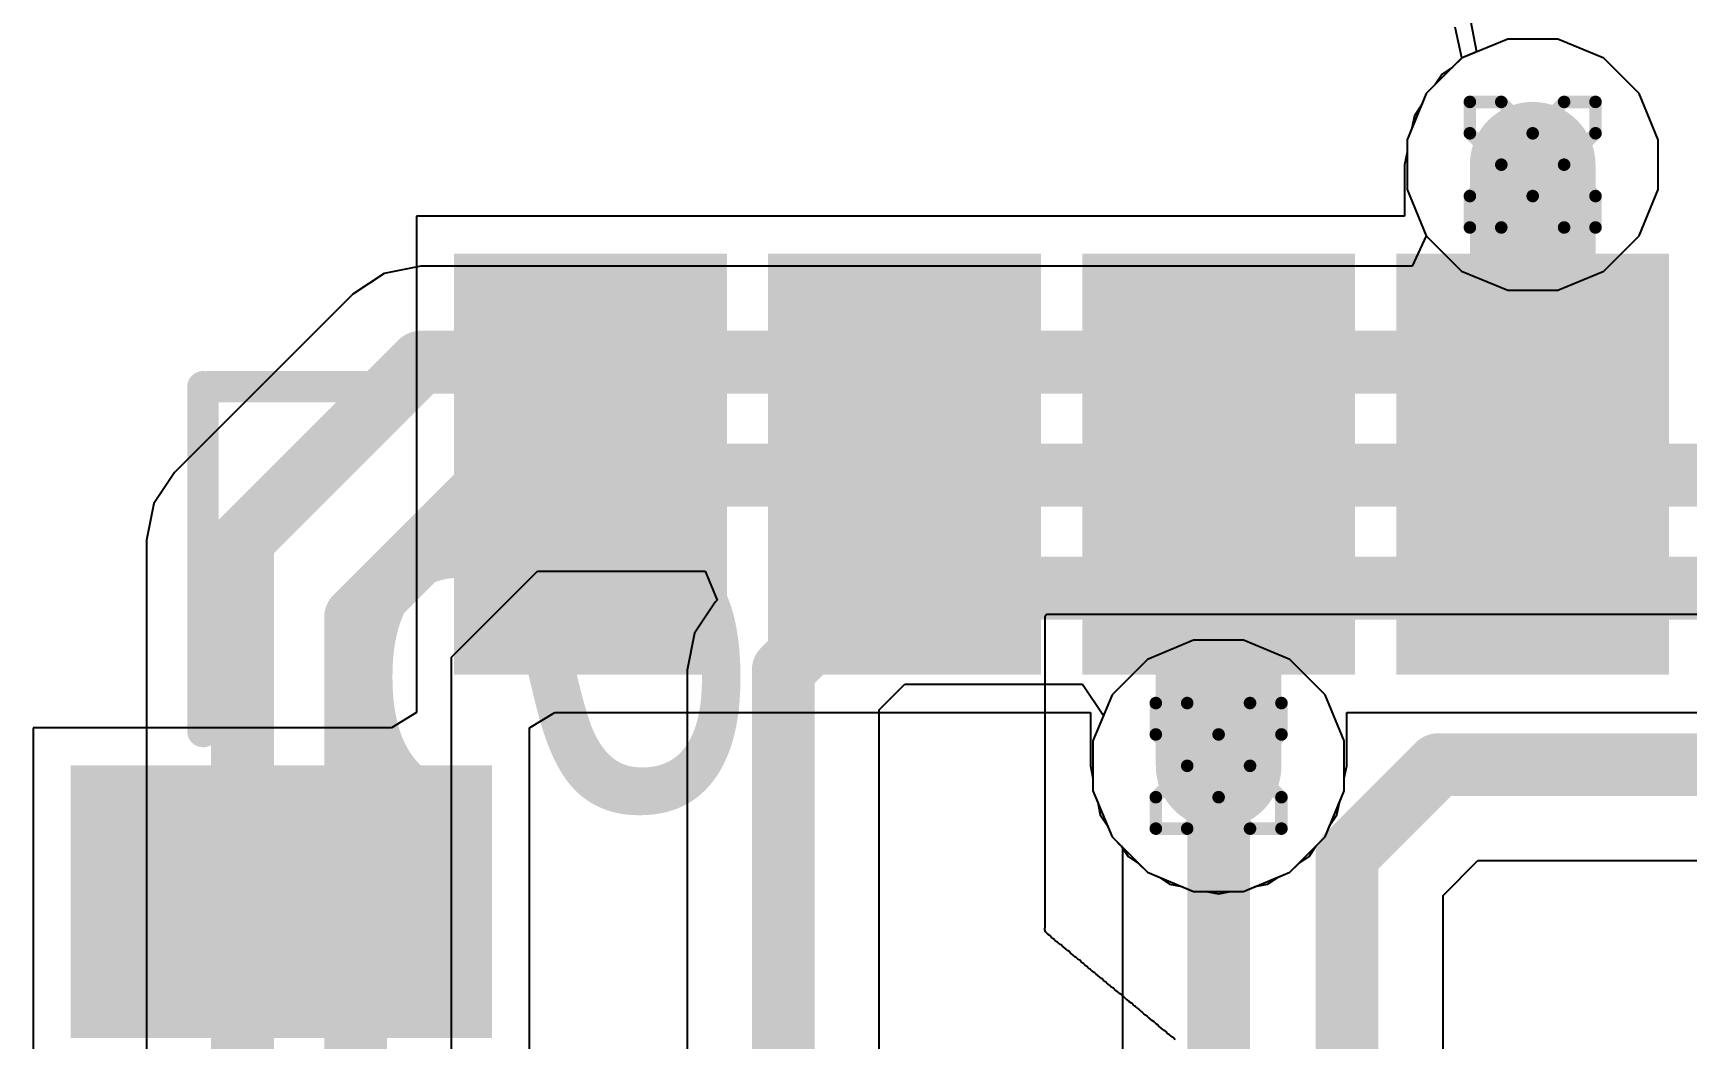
# Model space of a CAD drawing. Header units: inches. Extents: x -13 to 366, y -4 to 120.
# Drawn here: x 12.22 to 18.91, y 34.51 to 38.58 of the extents above; entities that cross this region are included whole.
import ezdxf

# ---------------------------------------------------------------- set-up
doc = ezdxf.new("R2010")
doc.units = ezdxf.units.IN
for name, color, linetype in [('Bottom Layer', 5, 'Continuous'), ('Bottom Overlay', 54, 'Continuous'), ('Drill Drawing', 1, 'Continuous'), ('GND', 16, 'Continuous'), ('POWER', 76, 'Continuous'), ('Top Layer', 1, 'Continuous'), ('Top Overlay', 2, 'Continuous'), ('Top Paste', 8, 'Continuous'), ('Top Solder', 216, 'Continuous'), ('Via Holes', 16, 'Continuous')]:
    doc.layers.add(name, color=color, linetype=linetype)
doc.styles.add('Arial', font='', dxfattribs={"height": 0.2})
doc.styles.get('Arial').set_extended_font_data('Arial')

# ---------------------------------------------------------------- blocks, each defined once
blk = doc.blocks.new('41_SMD_M______12')
at = {"layer": 'Top Layer'}
for points in [[(-9.500000049999999, -3.36999961), (-8.00000051, -3.36999961), (-8.00000051, -4.270000349999999), (-9.500000049999999, -4.270000349999999)], [(-9.500000049999999, -4.63999961), (-8.00000051, -4.63999961), (-8.00000051, -5.54000035), (-9.500000049999999, -5.54000035)], [(-9.500000049999999, -5.90999961), (-8.00000051, -5.90999961), (-8.00000051, -6.810000349999999), (-9.500000049999999, -6.810000349999999)], [(-9.500000049999999, -7.179999609999999), (-8.00000051, -7.179999609999999), (-8.00000051, -8.080000349999999), (-9.500000049999999, -8.080000349999999)], [(-7.42999911, -9.62999979), (-7.42999911, -8.13000025), (-6.52999837, -8.13000025), (-6.52999837, -9.62999979)]]:
    blk.add_hatch(color=1, dxfattribs=at).paths.add_polyline_path(points)
at = {"layer": 'Top Paste'}
for points in [[(-9.500000049999999, -3.36999961), (-8.00000051, -3.36999961), (-8.00000051, -4.270000349999999), (-9.500000049999999, -4.270000349999999)], [(-9.500000049999999, -4.63999961), (-8.00000051, -4.63999961), (-8.00000051, -5.54000035), (-9.500000049999999, -5.54000035)], [(-9.500000049999999, -5.90999961), (-8.00000051, -5.90999961), (-8.00000051, -6.810000349999999), (-9.500000049999999, -6.810000349999999)], [(-9.500000049999999, -7.179999609999999), (-8.00000051, -7.179999609999999), (-8.00000051, -8.080000349999999), (-9.500000049999999, -8.080000349999999)], [(-7.42999911, -9.62999979), (-7.42999911, -8.13000025), (-6.52999837, -8.13000025), (-6.52999837, -9.62999979)]]:
    blk.add_hatch(color=8, dxfattribs=at).paths.add_polyline_path(points)
at = {"layer": 'Top Solder'}
for points in [[(-9.601600049999998, -3.268399609999999), (-7.89840051, -3.268399609999999), (-7.89840051, -4.37160035), (-9.601600049999998, -4.37160035)], [(-9.601600049999998, -4.53839961), (-7.89840051, -4.53839961), (-7.89840051, -5.64160035), (-9.601600049999998, -5.64160035)], [(-9.601600049999998, -5.808399609999999), (-7.89840051, -5.808399609999999), (-7.89840051, -6.91160035), (-9.601600049999998, -6.91160035)], [(-9.601600049999998, -7.078399609999999), (-7.89840051, -7.078399609999999), (-7.89840051, -8.18160035), (-9.601600049999998, -8.18160035)], [(-7.53159911, -9.731599789999999), (-7.53159911, -8.02840025), (-6.42839837, -8.02840025), (-6.42839837, -9.731599789999999)]]:
    blk.add_hatch(color=216, dxfattribs=at).paths.add_polyline_path(points)
at = {"layer": 'Top Overlay'}
for points in [[(-9.0637995, -9.171401519999998, 0.127, 0.127, 0), (-9.0637995, -8.358601519999999, 0.127, 0.127, 0)], [(-7.66879848, -9.19680152, 0.127, 0.127, 0), (-9.0637995, -9.19680152, 0.127, 0.127, 0)]]:
    blk.add_lwpolyline(points, format="xyseb", dxfattribs=at)
for points in [[(-9.095549499999999, -8.358601519999999, 0.0635, 0.0635, 1), (-9.0320495, -8.358601519999999, 0.0635, 0.0635, 1)], [(-9.095549499999999, -9.171401519999998, 0.0635, 0.0635, 1), (-9.0320495, -9.171401519999998, 0.0635, 0.0635, 1)], [(-9.095549499999999, -9.19680152, 0.0635, 0.0635, 1), (-9.0320495, -9.19680152, 0.0635, 0.0635, 1)], [(-7.700548479999999, -9.19680152, 0.0635, 0.0635, 1), (-7.637048480000001, -9.19680152, 0.0635, 0.0635, 1)]]:
    blk.add_lwpolyline(points, format="xyseb", close=True, dxfattribs=at)

msp = doc.modelspace()

# ---------------------------------------------------------------- hatches: boundary and pattern name
at = {"layer": 'Bottom Layer'}
h = msp.add_hatch(color=5, dxfattribs=at)
edge = h.paths.add_edge_path()
edge.add_arc((18.288, 38.0492), 0.254, 0, 360)
h = msp.add_hatch(color=5, dxfattribs=at)
edge = h.paths.add_edge_path()
edge.add_arc((17.018, 35.61713222), 0.254, 0, 360)
at = {"layer": 'GND'}
h = msp.add_hatch(color=16, dxfattribs=at)
edge = h.paths.add_edge_path()
edge.add_arc((18.288, 38.0492), 0.254, 0, 360)
h = msp.add_hatch(color=16, dxfattribs=at)
edge = h.paths.add_edge_path()
edge.add_arc((17.018, 35.61713222), 0.254, 0, 360)
at = {"layer": 'POWER'}
h = msp.add_hatch(color=76, dxfattribs=at)
edge = h.paths.add_edge_path()
edge.add_arc((18.288, 38.0492), 0.254, 0, 360)
h = msp.add_hatch(color=76, dxfattribs=at)
edge = h.paths.add_edge_path()
edge.add_arc((17.018, 35.61713222), 0.254, 0, 360)
at = {"layer": 'Top Layer'}
h = msp.add_hatch(color=1, dxfattribs=at)
edge = h.paths.add_edge_path()
edge.add_arc((18.288, 38.0492), 0.254, 0, 360)
h = msp.add_hatch(color=1, dxfattribs=at)
edge = h.paths.add_edge_path()
edge.add_arc((17.018, 35.61713222), 0.254, 0, 360)
at = {"layer": 'Via Holes'}
h = msp.add_hatch(color=7, dxfattribs=at)
edge = h.paths.add_edge_path()
edge.add_arc((18.288, 38.0492), 0.127, 0, 360)
h = msp.add_hatch(color=7, dxfattribs=at)
edge = h.paths.add_edge_path()
edge.add_arc((17.018, 35.61713222), 0.127, 0, 360)

# ---------------------------------------------------------------- linework, layer by layer
at = {"layer": 'Bottom Layer'}
for p, q in [((18.03600406, 38.63214016), (18.0612669, 38.50514016)), ((18.00024086, 38.47986208), (17.85733792, 38.33695914)), ((18.0612669, 38.50514016), (18.00024086, 38.47986208)), ((17.85733792, 38.33695914), (17.78, 38.15024628)), ((17.78, 38.15024628), (17.78, 37.94815372)), ((17.78, 37.94815372), (17.85733792, 37.7614434)), ((17.85733792, 37.7614434), (17.80029968, 37.63887316)), ((13.64312994, 37.60930248), (13.51710276, 37.52509386)), ((13.79178852, 37.63887316), (13.64312994, 37.60930248)), ((17.80029968, 37.63887316), (13.79178852, 37.63887316)), ((13.51710276, 37.52509386), (12.79622028, 36.80421138)), ((12.79622028, 36.80421138), (12.71201166, 36.6781842)), ((12.71201166, 36.6781842), (12.68244098, 36.52952561999999)), ((12.68244098, 36.52952561999999), (12.68244098, 26.45334562)), ((13.9165711, 36.0573066), (14.26400754, 36.40474303999999)), ((14.26400754, 36.40474303999999), (14.94227644, 36.40474303999999)), ((14.94227644, 36.40474303999999), (14.99087934, 36.28741028)), ((14.9827742, 36.27930514), (14.89856558, 36.15327796)), ((14.99087934, 36.28741028), (14.9827742, 36.27930514)), ((14.89856558, 36.15327796), (14.8689949, 36.00461938)), ((13.9165711, 21.60897634), (13.9165711, 36.0573066)), ((14.8689949, 36.00461938), (14.8689949, 27.70343202)), ((15.64592502, 35.84371291999999), (15.74975514, 35.94754303999999)), ((15.74975514, 35.94754303999999), (16.46753882, 35.94754303999999)), ((16.46753882, 35.94754303999999), (16.55240022, 35.8205405)), ((15.64592502, 31.81291834), (15.64592502, 35.84371291999999)), ((16.55240022, 35.8205405), (16.51, 35.7181785)), ((16.51, 35.7181785), (16.51, 35.51608594)), ((16.51, 35.51608594), (16.58733792, 35.32937308)), ((16.58733792, 35.32937308), (16.62953494, 35.28717606)), ((16.62953494, 35.28717606), (16.62953494, 33.09575296)), ((17.92537182, 35.09210152), (18.0668041, 35.2335338)), ((18.0668041, 35.2335338), (23.0331772, 35.2335338)), ((17.92537182, 28.17120096), (17.92537182, 35.09210152))]:
    msp.add_line(p, q, dxfattribs=at)
for points in [[(18.28799492, 38.04919492, 0.254, 0.254, 0), (18.288, 38.0492, 0.254, 0.254, 0)], [(18.28799492, 37.52651625999999, 0.254, 0.254, 0), (18.28799492, 38.04919492, 0.254, 0.254, 0)], [(18.01188676, 37.2504081, 0.254, 0.254, 0), (18.28799492, 37.52651625999999, 0.254, 0.254, 0)], [(13.07090604, 36.52952561999999, 0.254, 0.254, 0), (13.79178852, 37.2504081, 0.254, 0.254, 0)], [(13.79178852, 37.2504081, 0.254, 0.254, 0), (18.01188676, 37.2504081, 0.254, 0.254, 0)], [(13.52810604, 36.21821306, 0.254, 0.254, 0), (14.10310108, 36.7932081, 0.254, 0.254, 0)], [(14.10310108, 36.7932081, 0.254, 0.254, 0), (19.20457932, 36.7932081, 0.254, 0.254, 0)], [(13.07090604, 21.829776, 0.254, 0.254, 0), (13.07090604, 36.52952561999999, 0.254, 0.254, 0)], [(15.25745996, 36.00461938, 0.254, 0.254, 0), (15.58884868, 36.3360081, 0.254, 0.254, 0)], [(15.58884868, 36.3360081, 0.254, 0.254, 0), (25.84038012, 36.3360081, 0.254, 0.254, 0)], [(13.52810604, 21.60897634, 0.254, 0.254, 0), (13.52810604, 36.21821306, 0.254, 0.254, 0)], [(15.25745996, 27.70343202, 0.254, 0.254, 0), (15.25745996, 36.00461938, 0.254, 0.254, 0)], [(17.018, 27.88262393999999, 0.254, 0.254, 0), (17.018, 35.61713222, 0.254, 0.254, 0)], [(17.53690676, 35.25300797999999, 0.254, 0.254, 0), (17.90589764, 35.62199886, 0.254, 0.254, 0)], [(17.90589764, 35.62199886, 0.254, 0.254, 0), (23.36313336, 35.62199886, 0.254, 0.254, 0)], [(17.53690676, 28.0102945, 0.254, 0.254, 0), (17.53690676, 35.25300797999999, 0.254, 0.254, 0)]]:
    msp.add_lwpolyline(points, format="xyseb", dxfattribs=at)
for points in [[(18.22449492, 38.04919492, 0.127, 0.127, 1), (18.35149492, 38.04919492, 0.127, 0.127, 1)], [(18.22449492, 38.04919492, 0.127, 0.127, 1), (18.35149492, 38.04919492, 0.127, 0.127, 1)], [(18.2245, 38.0492, 0.127, 0.127, 1), (18.3515, 38.0492, 0.127, 0.127, 1)], [(18.22449492, 37.52651625999999, 0.127, 0.127, 1), (18.35149492, 37.52651625999999, 0.127, 0.127, 1)], [(18.22449492, 37.52651625999999, 0.127, 0.127, 1), (18.35149492, 37.52651625999999, 0.127, 0.127, 1)], [(13.72828852, 37.2504081, 0.127, 0.127, 1), (13.85528852, 37.2504081, 0.127, 0.127, 1)], [(13.72828852, 37.2504081, 0.127, 0.127, 1), (13.85528852, 37.2504081, 0.127, 0.127, 1)], [(17.94838676, 37.2504081, 0.127, 0.127, 1), (18.07538676, 37.2504081, 0.127, 0.127, 1)], [(17.94838676, 37.2504081, 0.127, 0.127, 1), (18.07538676, 37.2504081, 0.127, 0.127, 1)], [(14.03960108, 36.7932081, 0.127, 0.127, 1), (14.16660108, 36.7932081, 0.127, 0.127, 1)], [(14.03960108, 36.7932081, 0.127, 0.127, 1), (14.16660108, 36.7932081, 0.127, 0.127, 1)], [(13.00740604, 36.52952561999999, 0.127, 0.127, 1), (13.13440604, 36.52952561999999, 0.127, 0.127, 1)], [(13.00740604, 36.52952561999999, 0.127, 0.127, 1), (13.13440604, 36.52952561999999, 0.127, 0.127, 1)], [(15.52534868, 36.3360081, 0.127, 0.127, 1), (15.65234868, 36.3360081, 0.127, 0.127, 1)], [(15.52534868, 36.3360081, 0.127, 0.127, 1), (15.65234868, 36.3360081, 0.127, 0.127, 1)], [(13.46460604, 36.21821306, 0.127, 0.127, 1), (13.59160604, 36.21821306, 0.127, 0.127, 1)], [(13.46460604, 36.21821306, 0.127, 0.127, 1), (13.59160604, 36.21821306, 0.127, 0.127, 1)], [(15.19395996, 36.00461938, 0.127, 0.127, 1), (15.32095996, 36.00461938, 0.127, 0.127, 1)], [(15.19395996, 36.00461938, 0.127, 0.127, 1), (15.32095996, 36.00461938, 0.127, 0.127, 1)], [(16.9545, 35.61713222, 0.127, 0.127, 1), (17.0815, 35.61713222, 0.127, 0.127, 1)], [(17.84239764, 35.62199886, 0.127, 0.127, 1), (17.96939764, 35.62199886, 0.127, 0.127, 1)], [(17.84239764, 35.62199886, 0.127, 0.127, 1), (17.96939764, 35.62199886, 0.127, 0.127, 1)], [(17.47340676, 35.25300797999999, 0.127, 0.127, 1), (17.60040676, 35.25300797999999, 0.127, 0.127, 1)], [(17.47340676, 35.25300797999999, 0.127, 0.127, 1), (17.60040676, 35.25300797999999, 0.127, 0.127, 1)]]:
    msp.add_lwpolyline(points, format="xyseb", close=True, dxfattribs=at)
at = {"layer": 'Bottom Overlay'}
for p, q in [((16.3159821, 36.21825624), (16.31728258, 36.22474594)), ((16.31663234, 34.96732148), (16.3159821, 36.21825624)), ((16.31728258, 36.22474594), (16.32247434, 36.23123818)), ((16.32247434, 36.23123818), (21.8403424, 36.22994024)), ((16.3153344, 34.95433954), (16.31663234, 34.96732148)), ((16.31793028, 34.94525142), (16.3153344, 34.95433954)), ((16.32896658, 34.93421512), (16.31793028, 34.94525142)), ((16.33545882, 34.9303213), (16.32896658, 34.93421512)), ((16.34259876, 34.92317882), (16.33545882, 34.9303213)), ((16.3497387, 34.91733682), (16.34259876, 34.92317882)), ((16.35233712, 34.91603888), (16.3497387, 34.91733682)), ((16.35428276, 34.9140907), (16.35233712, 34.91603888)), ((16.3555807, 34.91149481999999), (16.35428276, 34.9140907)), ((16.36402112, 34.90565282), (16.3555807, 34.91149481999999)), ((16.366617, 34.90435488), (16.36402112, 34.90565282)), ((16.37116106, 34.89981082), (16.366617, 34.90435488)), ((16.37830354, 34.89396628), (16.37116106, 34.89981082)), ((16.38089942, 34.89266834), (16.37830354, 34.89396628)), ((16.3886896, 34.88487816), (16.38089942, 34.89266834)), ((16.39128548, 34.88358022), (16.3886896, 34.88487816)), ((16.39388136, 34.88098434), (16.39128548, 34.88358022)), ((16.39647978, 34.8796864), (16.39388136, 34.88098434)), ((16.40232178, 34.8738444), (16.39647978, 34.8796864)), ((16.40946172, 34.86799986), (16.40232178, 34.8738444)), ((16.4120576, 34.86670192), (16.40946172, 34.86799986)), ((16.42049802, 34.85826404), (16.4120576, 34.86670192)), ((16.4282882, 34.85306974), (16.42049802, 34.85826404)), ((16.42958614, 34.85047385999999), (16.4282882, 34.85306974)), ((16.4393245, 34.84333392), (16.42958614, 34.85047385999999)), ((16.44192038, 34.84203343999999), (16.4393245, 34.84333392)), ((16.44971056, 34.8342458), (16.44192038, 34.84203343999999)), ((16.4562028, 34.83034944), (16.44971056, 34.8342458)), ((16.4620448, 34.82450744), (16.4562028, 34.83034944)), ((16.46918474, 34.81866544), (16.4620448, 34.82450744)), ((16.47178062, 34.8173675), (16.46918474, 34.81866544)), ((16.47762516, 34.81152296), (16.47178062, 34.8173675)), ((16.4847651, 34.80568096), (16.47762516, 34.81152296)), ((16.48736098, 34.80438302), (16.4847651, 34.80568096)), ((16.4906071, 34.8011369), (16.48736098, 34.80438302)), ((16.49190504, 34.79854102), (16.4906071, 34.8011369)), ((16.4964491, 34.7952949), (16.49190504, 34.79854102)), ((16.49904752, 34.79399696), (16.4964491, 34.7952949)), ((16.50294134, 34.7901006), (16.49904752, 34.79399696)), ((16.51462534, 34.78101247999999), (16.50294134, 34.7901006)), ((16.51722376, 34.77971453999999), (16.51462534, 34.78101247999999)), ((16.52176782, 34.77517048), (16.51722376, 34.77971453999999)), ((16.52890776, 34.76932848), (16.52176782, 34.77517048)), ((16.53150364, 34.76803054), (16.52890776, 34.76932848)), ((16.53734564, 34.76218854), (16.53150364, 34.76803054)), ((16.54448812, 34.756344), (16.53734564, 34.76218854)), ((16.547084, 34.75504606), (16.54448812, 34.756344)), ((16.552926, 34.74920406), (16.547084, 34.75504606)), ((16.56006848, 34.74336206), (16.552926, 34.74920406)), ((16.56266436, 34.74206411999999), (16.56006848, 34.74336206)), ((16.56591048, 34.73881799999999), (16.56266436, 34.74206411999999)), ((16.56720842, 34.73622212), (16.56591048, 34.73881799999999)), ((16.57175248, 34.732976), (16.56720842, 34.73622212)), ((16.57434836, 34.73167805999999), (16.57175248, 34.732976)), ((16.57694678, 34.72907963999999), (16.57434836, 34.73167805999999)), ((16.57954266, 34.7277817), (16.57694678, 34.72907963999999)), ((16.58019036, 34.72583351999999), (16.57954266, 34.7277817)), ((16.58992872, 34.71869358), (16.58019036, 34.72583351999999)), ((16.5925246, 34.71739564), (16.58992872, 34.71869358)), ((16.59706866, 34.71285158), (16.5925246, 34.71739564)), ((16.60421114, 34.70700958), (16.59706866, 34.71285158)), ((16.60680702, 34.70571164), (16.60421114, 34.70700958)), ((16.61264902, 34.6998671), (16.60680702, 34.70571164)), ((16.6197915, 34.6940251), (16.61264902, 34.6998671)), ((16.62238738, 34.69272716), (16.6197915, 34.6940251)), ((16.6314755, 34.68363904), (16.62238738, 34.69272716)), ((16.63407138, 34.6823411), (16.6314755, 34.68363904)), ((16.63991338, 34.67779703999999), (16.63407138, 34.6823411)), ((16.64121132, 34.67520116), (16.63991338, 34.67779703999999)), ((16.64705586, 34.6706571), (16.64121132, 34.67520116)), ((16.64965174, 34.66935661999999), (16.64705586, 34.6706571)), ((16.65224762, 34.66676074), (16.64965174, 34.66935661999999)), ((16.65484604, 34.66546279999999), (16.65224762, 34.66676074)), ((16.65549374, 34.66351462), (16.65484604, 34.66546279999999)), ((16.6652321, 34.65637468), (16.65549374, 34.66351462)), ((16.66782798, 34.65507674), (16.6652321, 34.65637468)), ((16.67237204, 34.65053268), (16.66782798, 34.65507674)), ((16.67951198, 34.64469068), (16.67237204, 34.65053268)), ((16.6821104, 34.6433902), (16.67951198, 34.64469068)), ((16.6879524, 34.6375482), (16.6821104, 34.6433902)), ((16.69509234, 34.6317062), (16.6879524, 34.6375482)), ((16.69769076, 34.63040826), (16.69509234, 34.6317062)), ((16.70677888, 34.62132013999999), (16.69769076, 34.63040826)), ((16.70937476, 34.62002219999999), (16.70677888, 34.62132013999999)), ((16.71521676, 34.6141802), (16.70937476, 34.62002219999999)), ((16.7223567, 34.60833565999999), (16.71521676, 34.6141802)), ((16.72495512, 34.60703772), (16.7223567, 34.60833565999999)), ((16.727551, 34.60444183999999), (16.72495512, 34.60703772)), ((16.73014688, 34.6031439), (16.727551, 34.60444183999999)), ((16.733393, 34.59989778), (16.73014688, 34.6031439)), ((16.74053294, 34.59405578), (16.733393, 34.59989778)), ((16.74313136, 34.59275784), (16.74053294, 34.59405578)), ((16.75092154, 34.58496766), (16.74313136, 34.59275784)), ((16.75741124, 34.5810713), (16.75092154, 34.58496766)), ((16.76649936, 34.57198318), (16.75741124, 34.5810713)), ((16.7729916, 34.56808936), (16.76649936, 34.57198318)), ((16.77493978, 34.56614118), (16.7729916, 34.56808936)), ((16.7781859, 34.56159712), (16.77493978, 34.56614118)), ((16.78078178, 34.56029917999999), (16.7781859, 34.56159712)), ((16.78337766, 34.5577033), (16.78078178, 34.56029917999999)), ((16.78597608, 34.55640282), (16.78337766, 34.5577033)), ((16.79052014, 34.55185875999999), (16.78597608, 34.55640282)), ((16.79766008, 34.54601676), (16.79052014, 34.55185875999999)), ((16.80025596, 34.54471882), (16.79766008, 34.54601676)), ((16.80285438, 34.54212294), (16.80025596, 34.54471882)), ((16.80545026, 34.540825), (16.80285438, 34.54212294)), ((16.80869638, 34.53757888), (16.80545026, 34.540825)), ((16.81583632, 34.53173688), (16.80869638, 34.53757888)), ((16.81843474, 34.5304364), (16.81583632, 34.53173688)), ((16.82427674, 34.5245944), (16.81843474, 34.5304364)), ((16.83141668, 34.5187524), (16.82427674, 34.5245944)), ((16.83401256, 34.51745446), (16.83141668, 34.5187524)), ((16.84245298, 34.50901404), (16.83401256, 34.51745446))]:
    msp.add_line(p, q, dxfattribs=at)
at = {"layer": 'Drill Drawing'}
for points in [[(18.034, 38.17619999999999, 0.0508, 0.0508, 0), (18.034, 38.3032, 0.0508, 0.0508, 0)], [(18.034, 38.3032, 0.0508, 0.0508, 0), (18.161, 38.3032, 0.0508, 0.0508, 0)], [(18.161, 38.3032, 0.0508, 0.0508, 0), (18.288, 38.17619999999999, 0.0508, 0.0508, 0)], [(18.288, 38.17619999999999, 0.0508, 0.0508, 0), (18.415, 38.3032, 0.0508, 0.0508, 0)], [(18.415, 38.3032, 0.0508, 0.0508, 0), (18.542, 38.3032, 0.0508, 0.0508, 0)], [(18.542, 38.17619999999999, 0.0508, 0.0508, 0), (18.542, 38.3032, 0.0508, 0.0508, 0)], [(18.034, 38.17619999999999, 0.0508, 0.0508, 0), (18.161, 38.0492, 0.0508, 0.0508, 0)], [(18.415, 38.0492, 0.0508, 0.0508, 0), (18.542, 38.17619999999999, 0.0508, 0.0508, 0)], [(18.034, 37.9222, 0.0508, 0.0508, 0), (18.161, 38.0492, 0.0508, 0.0508, 0)], [(18.415, 38.0492, 0.0508, 0.0508, 0), (18.542, 37.9222, 0.0508, 0.0508, 0)], [(18.034, 37.79519999999999, 0.0508, 0.0508, 0), (18.034, 37.9222, 0.0508, 0.0508, 0)], [(18.161, 37.79519999999999, 0.0508, 0.0508, 0), (18.288, 37.9222, 0.0508, 0.0508, 0)], [(18.288, 37.9222, 0.0508, 0.0508, 0), (18.415, 37.79519999999999, 0.0508, 0.0508, 0)], [(18.542, 37.79519999999999, 0.0508, 0.0508, 0), (18.542, 37.9222, 0.0508, 0.0508, 0)], [(18.034, 37.79519999999999, 0.0508, 0.0508, 0), (18.161, 37.79519999999999, 0.0508, 0.0508, 0)], [(18.415, 37.79519999999999, 0.0508, 0.0508, 0), (18.542, 37.79519999999999, 0.0508, 0.0508, 0)], [(16.764, 35.74413222, 0.0508, 0.0508, 0), (16.764, 35.87113222, 0.0508, 0.0508, 0)], [(16.764, 35.87113222, 0.0508, 0.0508, 0), (16.891, 35.87113222, 0.0508, 0.0508, 0)], [(16.891, 35.87113222, 0.0508, 0.0508, 0), (17.018, 35.74413222, 0.0508, 0.0508, 0)], [(17.018, 35.74413222, 0.0508, 0.0508, 0), (17.145, 35.87113222, 0.0508, 0.0508, 0)], [(17.145, 35.87113222, 0.0508, 0.0508, 0), (17.272, 35.87113222, 0.0508, 0.0508, 0)], [(17.272, 35.74413222, 0.0508, 0.0508, 0), (17.272, 35.87113222, 0.0508, 0.0508, 0)], [(16.764, 35.74413222, 0.0508, 0.0508, 0), (16.891, 35.61713222, 0.0508, 0.0508, 0)], [(17.145, 35.61713222, 0.0508, 0.0508, 0), (17.272, 35.74413222, 0.0508, 0.0508, 0)], [(16.764, 35.49013221999999, 0.0508, 0.0508, 0), (16.891, 35.61713222, 0.0508, 0.0508, 0)], [(17.145, 35.61713222, 0.0508, 0.0508, 0), (17.272, 35.49013221999999, 0.0508, 0.0508, 0)], [(16.764, 35.36313222, 0.0508, 0.0508, 0), (16.764, 35.49013221999999, 0.0508, 0.0508, 0)], [(16.891, 35.36313222, 0.0508, 0.0508, 0), (17.018, 35.49013221999999, 0.0508, 0.0508, 0)], [(17.018, 35.49013221999999, 0.0508, 0.0508, 0), (17.145, 35.36313222, 0.0508, 0.0508, 0)], [(17.272, 35.36313222, 0.0508, 0.0508, 0), (17.272, 35.49013221999999, 0.0508, 0.0508, 0)], [(16.764, 35.36313222, 0.0508, 0.0508, 0), (16.891, 35.36313222, 0.0508, 0.0508, 0)], [(17.145, 35.36313222, 0.0508, 0.0508, 0), (17.272, 35.36313222, 0.0508, 0.0508, 0)]]:
    msp.add_lwpolyline(points, format="xyseb", dxfattribs=at)
for points in [[(18.0213, 38.3032, 0.0254, 0.0254, 1), (18.0467, 38.3032, 0.0254, 0.0254, 1)], [(18.0213, 38.3032, 0.0254, 0.0254, 1), (18.0467, 38.3032, 0.0254, 0.0254, 1)], [(18.1483, 38.3032, 0.0254, 0.0254, 1), (18.1737, 38.3032, 0.0254, 0.0254, 1)], [(18.1483, 38.3032, 0.0254, 0.0254, 1), (18.1737, 38.3032, 0.0254, 0.0254, 1)], [(18.4023, 38.3032, 0.0254, 0.0254, 1), (18.4277, 38.3032, 0.0254, 0.0254, 1)], [(18.4023, 38.3032, 0.0254, 0.0254, 1), (18.4277, 38.3032, 0.0254, 0.0254, 1)], [(18.5293, 38.3032, 0.0254, 0.0254, 1), (18.5547, 38.3032, 0.0254, 0.0254, 1)], [(18.5293, 38.3032, 0.0254, 0.0254, 1), (18.5547, 38.3032, 0.0254, 0.0254, 1)], [(18.0213, 38.17619999999999, 0.0254, 0.0254, 1), (18.0467, 38.17619999999999, 0.0254, 0.0254, 1)], [(18.0213, 38.17619999999999, 0.0254, 0.0254, 1), (18.0467, 38.17619999999999, 0.0254, 0.0254, 1)], [(18.2753, 38.17619999999999, 0.0254, 0.0254, 1), (18.3007, 38.17619999999999, 0.0254, 0.0254, 1)], [(18.2753, 38.17619999999999, 0.0254, 0.0254, 1), (18.3007, 38.17619999999999, 0.0254, 0.0254, 1)], [(18.5293, 38.17619999999999, 0.0254, 0.0254, 1), (18.5547, 38.17619999999999, 0.0254, 0.0254, 1)], [(18.5293, 38.17619999999999, 0.0254, 0.0254, 1), (18.5547, 38.17619999999999, 0.0254, 0.0254, 1)], [(18.1483, 38.0492, 0.0254, 0.0254, 1), (18.1737, 38.0492, 0.0254, 0.0254, 1)], [(18.1483, 38.0492, 0.0254, 0.0254, 1), (18.1737, 38.0492, 0.0254, 0.0254, 1)], [(18.4023, 38.0492, 0.0254, 0.0254, 1), (18.4277, 38.0492, 0.0254, 0.0254, 1)], [(18.4023, 38.0492, 0.0254, 0.0254, 1), (18.4277, 38.0492, 0.0254, 0.0254, 1)], [(18.0213, 37.9222, 0.0254, 0.0254, 1), (18.0467, 37.9222, 0.0254, 0.0254, 1)], [(18.0213, 37.9222, 0.0254, 0.0254, 1), (18.0467, 37.9222, 0.0254, 0.0254, 1)], [(18.2753, 37.9222, 0.0254, 0.0254, 1), (18.3007, 37.9222, 0.0254, 0.0254, 1)], [(18.2753, 37.9222, 0.0254, 0.0254, 1), (18.3007, 37.9222, 0.0254, 0.0254, 1)], [(18.5293, 37.9222, 0.0254, 0.0254, 1), (18.5547, 37.9222, 0.0254, 0.0254, 1)], [(18.5293, 37.9222, 0.0254, 0.0254, 1), (18.5547, 37.9222, 0.0254, 0.0254, 1)], [(18.0213, 37.79519999999999, 0.0254, 0.0254, 1), (18.0467, 37.79519999999999, 0.0254, 0.0254, 1)], [(18.0213, 37.79519999999999, 0.0254, 0.0254, 1), (18.0467, 37.79519999999999, 0.0254, 0.0254, 1)], [(18.1483, 37.79519999999999, 0.0254, 0.0254, 1), (18.1737, 37.79519999999999, 0.0254, 0.0254, 1)], [(18.1483, 37.79519999999999, 0.0254, 0.0254, 1), (18.1737, 37.79519999999999, 0.0254, 0.0254, 1)], [(18.4023, 37.79519999999999, 0.0254, 0.0254, 1), (18.4277, 37.79519999999999, 0.0254, 0.0254, 1)], [(18.4023, 37.79519999999999, 0.0254, 0.0254, 1), (18.4277, 37.79519999999999, 0.0254, 0.0254, 1)], [(18.5293, 37.79519999999999, 0.0254, 0.0254, 1), (18.5547, 37.79519999999999, 0.0254, 0.0254, 1)], [(18.5293, 37.79519999999999, 0.0254, 0.0254, 1), (18.5547, 37.79519999999999, 0.0254, 0.0254, 1)], [(16.7513, 35.87113222, 0.0254, 0.0254, 1), (16.7767, 35.87113222, 0.0254, 0.0254, 1)], [(16.7513, 35.87113222, 0.0254, 0.0254, 1), (16.7767, 35.87113222, 0.0254, 0.0254, 1)], [(16.8783, 35.87113222, 0.0254, 0.0254, 1), (16.9037, 35.87113222, 0.0254, 0.0254, 1)], [(16.8783, 35.87113222, 0.0254, 0.0254, 1), (16.9037, 35.87113222, 0.0254, 0.0254, 1)], [(17.1323, 35.87113222, 0.0254, 0.0254, 1), (17.1577, 35.87113222, 0.0254, 0.0254, 1)], [(17.1323, 35.87113222, 0.0254, 0.0254, 1), (17.1577, 35.87113222, 0.0254, 0.0254, 1)], [(17.2593, 35.87113222, 0.0254, 0.0254, 1), (17.2847, 35.87113222, 0.0254, 0.0254, 1)], [(17.2593, 35.87113222, 0.0254, 0.0254, 1), (17.2847, 35.87113222, 0.0254, 0.0254, 1)], [(16.7513, 35.74413222, 0.0254, 0.0254, 1), (16.7767, 35.74413222, 0.0254, 0.0254, 1)], [(16.7513, 35.74413222, 0.0254, 0.0254, 1), (16.7767, 35.74413222, 0.0254, 0.0254, 1)], [(17.0053, 35.74413222, 0.0254, 0.0254, 1), (17.0307, 35.74413222, 0.0254, 0.0254, 1)], [(17.0053, 35.74413222, 0.0254, 0.0254, 1), (17.0307, 35.74413222, 0.0254, 0.0254, 1)], [(17.2593, 35.74413222, 0.0254, 0.0254, 1), (17.2847, 35.74413222, 0.0254, 0.0254, 1)], [(17.2593, 35.74413222, 0.0254, 0.0254, 1), (17.2847, 35.74413222, 0.0254, 0.0254, 1)], [(16.8783, 35.61713222, 0.0254, 0.0254, 1), (16.9037, 35.61713222, 0.0254, 0.0254, 1)], [(16.8783, 35.61713222, 0.0254, 0.0254, 1), (16.9037, 35.61713222, 0.0254, 0.0254, 1)], [(17.1323, 35.61713222, 0.0254, 0.0254, 1), (17.1577, 35.61713222, 0.0254, 0.0254, 1)], [(17.1323, 35.61713222, 0.0254, 0.0254, 1), (17.1577, 35.61713222, 0.0254, 0.0254, 1)], [(16.7513, 35.49013221999999, 0.0254, 0.0254, 1), (16.7767, 35.49013221999999, 0.0254, 0.0254, 1)], [(16.7513, 35.49013221999999, 0.0254, 0.0254, 1), (16.7767, 35.49013221999999, 0.0254, 0.0254, 1)], [(17.0053, 35.49013221999999, 0.0254, 0.0254, 1), (17.0307, 35.49013221999999, 0.0254, 0.0254, 1)], [(17.0053, 35.49013221999999, 0.0254, 0.0254, 1), (17.0307, 35.49013221999999, 0.0254, 0.0254, 1)], [(17.2593, 35.49013221999999, 0.0254, 0.0254, 1), (17.2847, 35.49013221999999, 0.0254, 0.0254, 1)], [(17.2593, 35.49013221999999, 0.0254, 0.0254, 1), (17.2847, 35.49013221999999, 0.0254, 0.0254, 1)], [(16.7513, 35.36313222, 0.0254, 0.0254, 1), (16.7767, 35.36313222, 0.0254, 0.0254, 1)], [(16.7513, 35.36313222, 0.0254, 0.0254, 1), (16.7767, 35.36313222, 0.0254, 0.0254, 1)], [(16.8783, 35.36313222, 0.0254, 0.0254, 1), (16.9037, 35.36313222, 0.0254, 0.0254, 1)], [(16.8783, 35.36313222, 0.0254, 0.0254, 1), (16.9037, 35.36313222, 0.0254, 0.0254, 1)], [(17.1323, 35.36313222, 0.0254, 0.0254, 1), (17.1577, 35.36313222, 0.0254, 0.0254, 1)], [(17.1323, 35.36313222, 0.0254, 0.0254, 1), (17.1577, 35.36313222, 0.0254, 0.0254, 1)], [(17.2593, 35.36313222, 0.0254, 0.0254, 1), (17.2847, 35.36313222, 0.0254, 0.0254, 1)], [(17.2593, 35.36313222, 0.0254, 0.0254, 1), (17.2847, 35.36313222, 0.0254, 0.0254, 1)]]:
    msp.add_lwpolyline(points, format="xyseb", close=True, dxfattribs=at)
at = {"layer": 'GND'}
for p, q in [((18.18695372, 38.5572), (18.00024086, 38.47986208)), ((18.38904628, 38.5572), (18.18695372, 38.5572)), ((18.57575914, 38.47986208), (18.38904628, 38.5572)), ((18.00024086, 38.47986208), (17.85733792, 38.33695914)), ((18.71866208, 38.33695914), (18.57575914, 38.47986208)), ((17.85733792, 38.33695914), (17.78, 38.15024628)), ((18.796, 38.15024628), (18.71866208, 38.33695914)), ((17.78, 38.15024628), (17.78, 37.94815372)), ((18.796, 37.94815372), (18.796, 38.15024628)), ((17.78, 37.94815372), (17.85733792, 37.76144086)), ((18.71866208, 37.76144086), (18.796, 37.94815372)), ((17.85733792, 37.76144086), (18.00024086, 37.61853792)), ((18.57575914, 37.61853792), (18.71866208, 37.76144086)), ((18.00024086, 37.61853792), (18.18695372, 37.5412)), ((18.38904628, 37.5412), (18.57575914, 37.61853792)), ((18.18695372, 37.5412), (18.38904628, 37.5412)), ((16.91695372, 36.12513222), (16.73024086, 36.0477943)), ((17.11904628, 36.12513222), (16.91695372, 36.12513222)), ((17.30575914, 36.0477943), (17.11904628, 36.12513222)), ((16.73024086, 36.0477943), (16.58733792, 35.90489136)), ((17.44866208, 35.90489136), (17.30575914, 36.0477943)), ((16.58733792, 35.90489136), (16.51, 35.7181785)), ((17.526, 35.7181785), (17.44866208, 35.90489136)), ((16.51, 35.7181785), (16.51, 35.51608594)), ((17.526, 35.51608594), (17.526, 35.7181785)), ((16.51, 35.51608594), (16.58733792, 35.32937308)), ((17.44866208, 35.32937308), (17.526, 35.51608594)), ((16.58733792, 35.32937308), (16.73024086, 35.18647014)), ((17.30575914, 35.18647014), (17.44866208, 35.32937308)), ((16.73024086, 35.18647014), (16.91695372, 35.10913222)), ((17.11904628, 35.10913222), (17.30575914, 35.18647014)), ((16.91695372, 35.10913222), (17.11904628, 35.10913222))]:
    msp.add_line(p, q, dxfattribs=at)
at = {"layer": 'POWER'}
for p, q in [((18.18695372, 38.5572), (18.00024086, 38.47986208)), ((18.38904628, 38.5572), (18.18695372, 38.5572)), ((18.57575914, 38.47986208), (18.38904628, 38.5572)), ((18.00024086, 38.47986208), (17.85733792, 38.33695914)), ((18.71866208, 38.33695914), (18.57575914, 38.47986208)), ((17.85733792, 38.33695914), (17.78, 38.15024628)), ((18.796, 38.15024628), (18.71866208, 38.33695914)), ((17.78, 38.15024628), (17.78, 37.94815372)), ((18.796, 37.94815372), (18.796, 38.15024628)), ((17.78, 37.94815372), (17.85733792, 37.76144086)), ((18.71866208, 37.76144086), (18.796, 37.94815372)), ((17.85733792, 37.76144086), (18.00024086, 37.61853792)), ((18.57575914, 37.61853792), (18.71866208, 37.76144086)), ((18.00024086, 37.61853792), (18.18695372, 37.5412)), ((18.38904628, 37.5412), (18.57575914, 37.61853792)), ((18.18695372, 37.5412), (18.38904628, 37.5412)), ((16.91695372, 36.12513222), (16.73024086, 36.0477943)), ((17.11904628, 36.12513222), (16.91695372, 36.12513222)), ((17.30575914, 36.0477943), (17.11904628, 36.12513222)), ((16.73024086, 36.0477943), (16.58733792, 35.90489136)), ((17.44866208, 35.90489136), (17.30575914, 36.0477943)), ((16.58733792, 35.90489136), (16.51, 35.7181785)), ((17.526, 35.7181785), (17.44866208, 35.90489136)), ((16.51, 35.7181785), (16.51, 35.51608594)), ((17.526, 35.51608594), (17.526, 35.7181785)), ((16.51, 35.51608594), (16.58733792, 35.32937308)), ((17.44866208, 35.32937308), (17.526, 35.51608594)), ((16.58733792, 35.32937308), (16.73024086, 35.18647014)), ((17.30575914, 35.18647014), (17.44866208, 35.32937308)), ((16.73024086, 35.18647014), (16.91695372, 35.10913222)), ((17.11904628, 35.10913222), (17.30575914, 35.18647014)), ((16.91695372, 35.10913222), (17.11904628, 35.10913222))]:
    msp.add_line(p, q, dxfattribs=at)
at = {"layer": 'Top Layer'}
for p, q in [((17.97348196, 38.60624232), (17.9995957, 38.482905)), ((17.9996211, 38.47924232), (17.96416778, 38.443789)), ((17.9995957, 38.482905), (17.9996211, 38.47924232)), ((17.92175232, 38.41544768), (17.893411, 38.37303222)), ((17.96416778, 38.443789), (17.92175232, 38.41544768)), ((17.85733792, 38.33695914), (17.83781548, 38.28982689999999)), ((17.893411, 38.37303222), (17.85733792, 38.33695914)), ((17.83781548, 38.28982689999999), (17.80947416, 38.24741143999999)), ((17.79952244, 38.19737598), (17.78, 38.15024628)), ((17.80947416, 38.24741143999999), (17.79952244, 38.19737598)), ((17.78, 38.15024628), (17.78, 38.09923292)), ((17.78, 38.09923292), (17.77004828, 38.0492)), ((17.77004828, 38.0492), (17.77004828, 37.84099874)), ((17.77004828, 37.84099874), (13.7740009, 37.84099874)), ((13.7740009, 37.84099874), (13.7740009, 35.89800034)), ((13.7740009, 35.89800034), (13.77399836, 35.83300428)), ((13.77399836, 35.83300428), (13.67268284, 35.7709978)), ((14.232001, 35.77099526), (14.33331652, 35.83300173999999)), ((14.33331652, 35.83300173999999), (16.50004828, 35.83300173999999)), ((16.50004828, 35.83300173999999), (16.50004828, 35.61713222)), ((17.53595172, 35.61713222), (17.53595172, 35.83300173999999)), ((17.53595172, 35.83300173999999), (22.85004828, 35.83300173999999)), ((13.67268284, 35.7709978), (12.22400146, 35.7709978)), ((12.22400146, 35.7709978), (12.22400146, 34.36299959999999)), ((14.23199846, 35.7059992), (14.232001, 35.77099526)), ((14.23199846, 34.36299959999999), (14.23199846, 35.7059992)), ((16.50004828, 35.61713222), (16.51, 35.5670993)), ((17.526, 35.5670993), (17.53595172, 35.61713222)), ((16.51, 35.5670993), (16.51, 35.51608594)), ((16.51, 35.51608594), (16.52952244, 35.46895624)), ((17.50647756, 35.46895624), (17.526, 35.51608594)), ((17.526, 35.51608594), (17.526, 35.5670993)), ((16.52952244, 35.46895624), (16.53947416, 35.41892077999999)), ((17.49652584, 35.41892077999999), (17.50647756, 35.46895624)), ((16.53947416, 35.41892077999999), (16.56781548, 35.37650531999999)), ((17.46818452, 35.37650531999999), (17.49652584, 35.41892077999999)), ((16.56781548, 35.37650531999999), (16.58733792, 35.32937308)), ((16.58733792, 35.32937308), (16.623411, 35.2933)), ((17.412589, 35.2933), (17.44866208, 35.32937308)), ((17.44866208, 35.32937308), (17.46818452, 35.37650531999999)), ((16.623411, 35.2933), (16.65175232, 35.25088453999999)), ((16.65175232, 35.25088453999999), (16.69416778, 35.22254322)), ((17.34183222, 35.22254322), (17.38424768, 35.25088453999999)), ((17.38424768, 35.25088453999999), (17.412589, 35.2933)), ((16.69416778, 35.22254322), (16.73024086, 35.18647014)), ((16.73024086, 35.18647014), (16.7773731, 35.1669477)), ((17.2586269, 35.1669477), (17.30575914, 35.18647014)), ((17.30575914, 35.18647014), (17.34183222, 35.22254322)), ((16.7773731, 35.1669477), (16.81978856, 35.13860638)), ((16.81978856, 35.13860638), (16.86982402, 35.12865466)), ((16.86982402, 35.12865466), (16.91695372, 35.10913222)), ((17.11904628, 35.10913222), (17.16617598, 35.12865466)), ((17.16617598, 35.12865466), (17.21621144, 35.13860638)), ((17.21621144, 35.13860638), (17.2586269, 35.1669477)), ((16.91695372, 35.10913222), (16.96796708, 35.10913222)), ((16.96796708, 35.10913222), (17.018, 35.0991805)), ((17.018, 35.0991805), (17.06803292, 35.10913222)), ((17.06803292, 35.10913222), (17.11904628, 35.10913222))]:
    msp.add_line(p, q, dxfattribs=at)
for points in [[(18.288, 36.83700024, 0.508, 0.508, 0), (18.288, 38.0492, 0.508, 0.508, 0)], [(17.018, 35.61713222, 0.508, 0.508, 0), (17.018, 36.83700024, 0.508, 0.508, 0)]]:
    msp.add_lwpolyline(points, format="xyseb", dxfattribs=at)
for points in [[(18.161, 38.0492, 0.254, 0.254, 1), (18.415, 38.0492, 0.254, 0.254, 1)], [(16.891, 36.83700024, 0.254, 0.254, 1), (17.145, 36.83700024, 0.254, 0.254, 1)], [(18.161, 36.83700024, 0.254, 0.254, 1), (18.415, 36.83700024, 0.254, 0.254, 1)], [(16.891, 35.61713222, 0.254, 0.254, 1), (17.145, 35.61713222, 0.254, 0.254, 1)]]:
    msp.add_lwpolyline(points, format="xyseb", close=True, dxfattribs=at)

# ---------------------------------------------------------------- block references
at = {"rotation": 270}
msp.add_blockref('41_SMD_M______12', (22.10799998, 28.08699996), dxfattribs=at)

# ---------------------------------------------------------------- texts
at = {"layer": 'Bottom Overlay', "style": 'Arial', "text_generation_flag": 2}
msp.add_text('S', height=1.524, rotation=270, dxfattribs=at).set_placement((13.53773772, 35.25200976))

doc.saveas('drawing.dxf')
